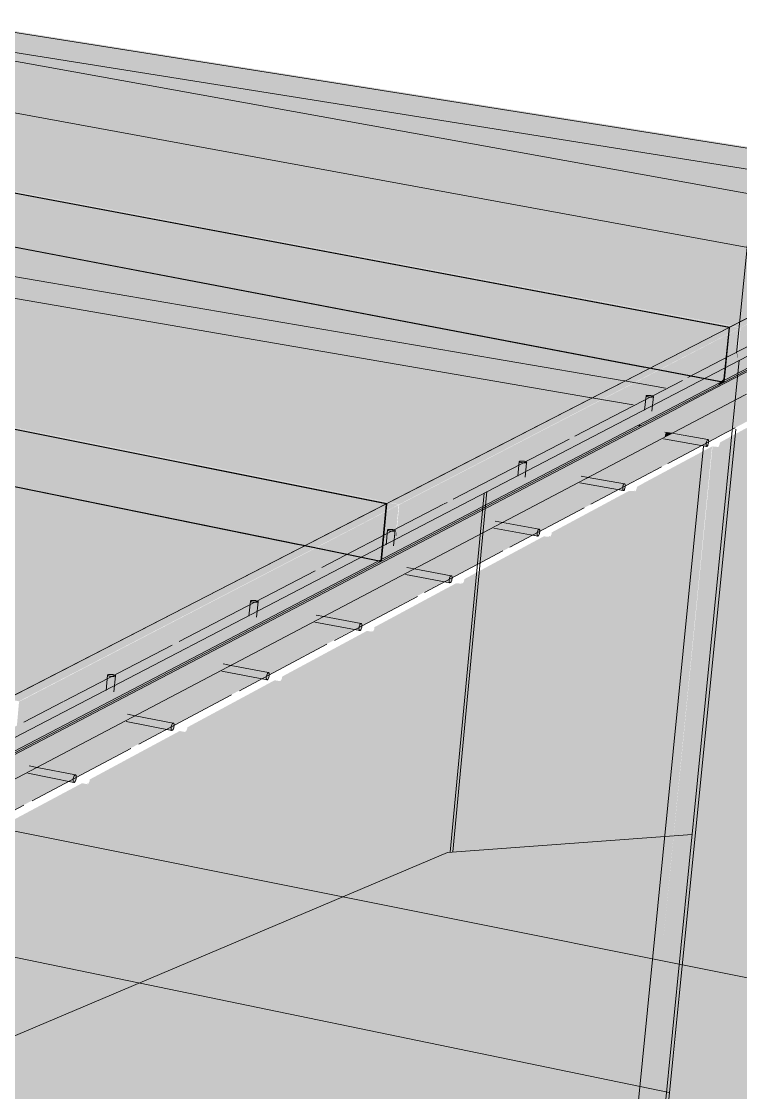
# Model space of a CAD drawing. Header units: inches. Extents: x -8026 to -8021, y -2777 to 2751.
# Drawn here: x -8022.6838 to -8022.6152, y -863.083 to -862.9809 of the extents above; entities that cross this region are included whole.
import ezdxf

# ---------------------------------------------------------------- set-up
doc = ezdxf.new("R2010")
doc.units = ezdxf.units.IN
doc.header["$MEASUREMENT"] = 0
for name, color, linetype, lineweight in [('A-DETL', 90, 'Continuous', 9), ('A-FLOR', 192, 'Continuous', 13), ('S-BEAM', 12, 'Continuous', 9), ('S-FNDN', 32, 'Continuous', 13), ('S-FSTN', 2, 'Continuous', 9)]:
    doc.layers.add(name, color=color, linetype=linetype, lineweight=lineweight)
for name, color, linetype, lineweight, transparency in [('A-FLOR-1', 192, 'Continuous', 13, 0.4), ('A-WALL-PATT-1', 235, 'Continuous', 13, 0.4), ('A-WALL-PATT-3', 25, 'Continuous', 13, 0.4), ('S-FNDN-2', 25, 'Continuous', 13, 0.4)]:
    doc.layers.add(name, color=color, linetype=linetype, lineweight=lineweight, transparency=transparency)

msp = doc.modelspace()

# ---------------------------------------------------------------- hatches: boundary and pattern name
at = {"layer": 'A-FLOR-1'}
for points in [[(-8022.64779, -863.02692), (-8022.62831, -863.01683), (-8022.70833, -863.00308), (-8022.70926, -863.01464), (-8022.64783, -863.02691)], [(-8022.61537, -863.01434), (-8022.59817, -863.00536), (-8022.60072, -863.00498), (-8022.60086, -863.00606), (-8022.60148, -863.00604), (-8022.60145, -863.00544), (-8022.60141, -863.00504), (-8022.61201, -863.01056), (-8022.61191, -863.01066), (-8022.61205, -863.01189), (-8022.61265, -863.01187), (-8022.61269, -863.01183), (-8022.61273, -863.01181), (-8022.61262, -863.01086), (-8022.61653, -863.01289), (-8022.61654, -863.01296), (-8022.61524, -863.01318)], [(-8022.61709, -863.01521), (-8022.6168, -863.01489), (-8022.61658, -863.01296), (-8022.61665, -863.01295), (-8022.61996, -863.01466), (-8022.61858, -863.01493)], [(-8022.61675, -863.01485), (-8022.61524, -863.01318), (-8022.61654, -863.01296), (-8022.61665, -863.01392)], [(-8022.61658, -863.01296), (-8022.61657, -863.01291), (-8022.61665, -863.01295)], [(-8022.65559, -863.03096), (-8022.64783, -863.02694), (-8022.70926, -863.01467), (-8022.70969, -863.01998), (-8022.6705, -863.02793)], [(-8022.6168, -863.01526), (-8022.61539, -863.01453), (-8022.61537, -863.01434), (-8022.61678, -863.01508)], [(-8022.64947, -863.03214), (-8022.62112, -863.01734), (-8022.62087, -863.01514), (-8022.62364, -863.01659), (-8022.62353, -863.01665), (-8022.62367, -863.01795), (-8022.62426, -863.01793), (-8022.6243, -863.0179), (-8022.62436, -863.01787), (-8022.62425, -863.01689), (-8022.63572, -863.02285), (-8022.63561, -863.02296), (-8022.63575, -863.02424), (-8022.63635, -863.02422), (-8022.6364, -863.02419), (-8022.63645, -863.02415), (-8022.63635, -863.02316), (-8022.64829, -863.02936), (-8022.64817, -863.02948), (-8022.64832, -863.03078), (-8022.64895, -863.03076), (-8022.649, -863.03071), (-8022.64902, -863.03069), (-8022.64894, -863.0297), (-8022.64922, -863.02984), (-8022.64945, -863.03199)], [(-8022.62114, -863.01753), (-8022.61744, -863.0156), (-8022.61714, -863.01527), (-8022.62112, -863.01734)], [(-8022.61744, -863.0156), (-8022.61684, -863.01526), (-8022.61705, -863.01522), (-8022.61714, -863.01527)], [(-8022.61705, -863.01522), (-8022.61682, -863.0151), (-8022.6168, -863.01489), (-8022.61709, -863.01521)], [(-8022.61684, -863.01526), (-8022.61682, -863.0151), (-8022.61705, -863.01522)], [(-8022.61682, -863.0151), (-8022.61678, -863.01508), (-8022.6168, -863.01489)], [(-8022.64949, -863.03234), (-8022.62495, -863.01952), (-8022.62493, -863.01933), (-8022.64947, -863.03214)], [(-8022.62495, -863.01952), (-8022.62467, -863.01938), (-8022.62493, -863.01933)], [(-8022.68406, -863.0457), (-8022.65559, -863.03096), (-8022.70969, -863.01998), (-8022.71129, -863.03987), (-8022.68412, -863.04569)], [(-8022.65159, -863.03177), (-8022.64812, -863.02995), (-8022.64784, -863.02697), (-8022.65555, -863.03097), (-8022.65231, -863.03162)], [(-8022.64784, -863.02697), (-8022.64783, -863.02691), (-8022.64783, -863.02694)], [(-8022.64974, -863.03229), (-8022.64951, -863.03217), (-8022.64927, -863.02987), (-8022.65275, -863.03167), (-8022.64986, -863.03226)], [(-8022.64812, -863.02995), (-8022.64807, -863.02993), (-8022.64808, -863.02958)], [(-8022.68583, -863.05113), (-8022.64974, -863.03229), (-8022.65275, -863.03167), (-8022.66136, -863.03614), (-8022.66124, -863.03626), (-8022.66143, -863.03759), (-8022.662, -863.03757), (-8022.66204, -863.03753), (-8022.66211, -863.0375), (-8022.66206, -863.0365), (-8022.67497, -863.0432), (-8022.67485, -863.04333), (-8022.67504, -863.04468), (-8022.67562, -863.04466), (-8022.67566, -863.04462), (-8022.67573, -863.04459), (-8022.67568, -863.04357), (-8022.6856, -863.04871), (-8022.68571, -863.04985)], [(-8022.64951, -863.03217), (-8022.64947, -863.03214), (-8022.64949, -863.03199)], [(-8022.68585, -863.05133), (-8022.64953, -863.03233), (-8022.64974, -863.03229), (-8022.68583, -863.05113)], [(-8022.64953, -863.03233), (-8022.64951, -863.03217), (-8022.64974, -863.03229)]]:
    msp.add_hatch(color=256, dxfattribs=at).paths.add_polyline_path(points, flags=0)
h = msp.add_hatch(color=256, dxfattribs=at)
h.paths.add_polyline_path([(-8022.61537, -863.01434), (-8022.61539, -863.01453), (-8022.59802, -863.00544), (-8022.59802, -863.00538), (-8022.59817, -863.00536), (-8022.61525, -863.01428)], flags=0)
h.paths.add_polyline_path([(-8022.61678, -863.01508), (-8022.61537, -863.01434), (-8022.61524, -863.01318), (-8022.61675, -863.01485)], flags=0)
h = msp.add_hatch(color=256, dxfattribs=at)
h.paths.add_polyline_path([(-8022.62467, -863.01938), (-8022.62114, -863.01753), (-8022.62112, -863.01734), (-8022.62493, -863.01933)], flags=0)
h.paths.add_polyline_path([(-8022.62112, -863.01734), (-8022.61709, -863.01521), (-8022.61996, -863.01466), (-8022.62087, -863.01514), (-8022.62099, -863.01618)], flags=0)
h = msp.add_hatch(color=256, dxfattribs=at)
h.paths.add_polyline_path([(-8022.64821, -863.02945), (-8022.6484, -863.02948), (-8022.64825, -863.02945)], flags=0)
h.paths.add_polyline_path([(-8022.64859, -863.0308), (-8022.64859, -863.03079), (-8022.64832, -863.03078), (-8022.64827, -863.03037), (-8022.64823, -863.02943), (-8022.64842, -863.02933), (-8022.64888, -863.02933), (-8022.6489, -863.02937), (-8022.64899, -863.03075), (-8022.64892, -863.03077), (-8022.64859, -863.0308)], flags=0)
h.paths.add_polyline_path([(-8022.63565, -863.02293), (-8022.63583, -863.02296), (-8022.63569, -863.02293)], flags=0)
h.paths.add_polyline_path([(-8022.63602, -863.02426), (-8022.63602, -863.02425), (-8022.63575, -863.02424), (-8022.63571, -863.02383), (-8022.63567, -863.02291), (-8022.63585, -863.02281), (-8022.6363, -863.02282), (-8022.63633, -863.02286), (-8022.63642, -863.02419), (-8022.63603, -863.02426)], flags=0)
h.paths.add_polyline_path([(-8022.62357, -863.01666), (-8022.62375, -863.01669), (-8022.62361, -863.01666)], flags=0)
h.paths.add_polyline_path([(-8022.62375, -863.01797), (-8022.62369, -863.01795), (-8022.62367, -863.01791), (-8022.62359, -863.01664), (-8022.62377, -863.01655), (-8022.62421, -863.01656), (-8022.62424, -863.01659), (-8022.62432, -863.01789), (-8022.62393, -863.01796), (-8022.62378, -863.01797)], flags=0)
h = msp.add_hatch(color=256, dxfattribs=at)
h.paths.add_polyline_path([(-8022.64807, -863.02993), (-8022.64777, -863.02977), (-8022.64771, -863.02948), (-8022.64771, -863.02942), (-8022.64766, -863.02941), (-8022.64733, -863.02941), (-8022.64704, -863.02939), (-8022.63524, -863.02323), (-8022.63519, -863.02295), (-8022.6352, -863.02288), (-8022.63481, -863.02287), (-8022.63453, -863.02286), (-8022.62432, -863.01752), (-8022.62827, -863.01684), (-8022.64779, -863.02695), (-8022.64804, -863.02956)], flags=0)
h.paths.add_polyline_path([(-8022.64737, -863.02956), (-8022.64742, -863.02954), (-8022.64742, -863.02956)], flags=0)
h.paths.add_polyline_path([(-8022.63485, -863.02302), (-8022.6349, -863.023), (-8022.6349, -863.02302)], flags=0)
h = msp.add_hatch(color=256, dxfattribs=at)
h.paths.add_polyline_path([(-8022.68433, -863.04887), (-8022.67439, -863.04368), (-8022.67433, -863.04338), (-8022.67429, -863.04335), (-8022.67428, -863.0433), (-8022.67394, -863.04329), (-8022.67364, -863.04329), (-8022.6608, -863.03658), (-8022.66075, -863.03629), (-8022.66071, -863.03626), (-8022.6607, -863.03621), (-8022.66036, -863.03621), (-8022.66007, -863.0362), (-8022.65159, -863.03177), (-8022.65555, -863.03097), (-8022.68406, -863.04574), (-8022.6843, -863.04845)], flags=0)
h.paths.add_polyline_path([(-8022.67398, -863.04347), (-8022.67403, -863.04345), (-8022.67403, -863.04346)], flags=0)
h.paths.add_polyline_path([(-8022.6604, -863.03637), (-8022.66046, -863.03635), (-8022.66046, -863.03637)], flags=0)
h = msp.add_hatch(color=256, dxfattribs=at)
h.paths.add_polyline_path([(-8022.67489, -863.0433), (-8022.67509, -863.04333), (-8022.67494, -863.0433)], flags=0)
h.paths.add_polyline_path([(-8022.67519, -863.0447), (-8022.67519, -863.04469), (-8022.675, -863.04465), (-8022.67498, -863.04464), (-8022.67491, -863.04327), (-8022.67509, -863.04316), (-8022.67554, -863.04316), (-8022.67554, -863.04321), (-8022.67561, -863.04321), (-8022.67569, -863.04461), (-8022.67528, -863.04469), (-8022.67519, -863.0447)], flags=0)
h.paths.add_polyline_path([(-8022.66128, -863.03623), (-8022.66148, -863.03626), (-8022.66132, -863.03623)], flags=0)
h.paths.add_polyline_path([(-8022.66157, -863.03761), (-8022.66152, -863.0376), (-8022.66139, -863.03756), (-8022.66138, -863.03755), (-8022.6613, -863.03621), (-8022.66149, -863.03611), (-8022.66196, -863.03611), (-8022.66198, -863.03615), (-8022.66207, -863.03752), (-8022.66166, -863.0376), (-8022.66158, -863.03761)], flags=0)
at = {"layer": 'A-WALL-PATT-1'}
h = msp.add_hatch(color=256, dxfattribs=at)
h.paths.add_polyline_path([(-8022.59897, -863.10915), (-8022.59817, -863.10154), (-8022.60745, -863.1073), (-8022.59919, -863.1091)], flags=0)
h.paths.add_polyline_path([(-8022.59469, -863.00875), (-8022.59479, -863.00889), (-8022.59471, -863.00877)], flags=0)
h.paths.add_polyline_path([(-8022.59545, -863.07587), (-8022.58734, -862.99914), (-8022.59251, -862.99831), (-8022.59307, -863.00364), (-8022.59029, -863.00409), (-8022.59697, -863.00764), (-8022.59704, -863.00835), (-8022.59462, -863.0088), (-8022.59467, -863.00916), (-8022.59476, -863.00935), (-8022.59482, -863.00936), (-8022.59712, -863.00903), (-8022.59725, -863.01034), (-8022.60196, -863.01287), (-8022.60198, -863.01304), (-8022.60212, -863.01322), (-8022.60215, -863.01329), (-8022.60268, -863.01324), (-8022.60948, -863.01689), (-8022.6095, -863.01706), (-8022.60962, -863.01731), (-8022.60967, -863.01731), (-8022.61021, -863.01726), (-8022.61487, -863.01975), (-8022.62001, -863.07096), (-8022.59727, -863.07551)], flags=0)
h.paths.add_polyline_path([(-8022.59705, -863.00529), (-8022.59671, -863.00511), (-8022.5962, -863.00023), (-8022.59654, -863.0004), (-8022.59703, -863.00511)], flags=0)
h.paths.add_polyline_path([(-8022.72791, -862.97746), (-8022.72674, -862.97699), (-8022.72786, -862.97682), (-8022.72788, -862.97702)], flags=0)
h = msp.add_hatch(color=256, dxfattribs=at)
h.paths.add_polyline_path([(-8022.72479, -863.05), (-8022.72424, -863.04288), (-8022.73148, -863.04131), (-8022.73203, -863.04855), (-8022.72551, -863.04985)], flags=0)
h.paths.add_polyline_path([(-8022.7238, -863.0372), (-8022.72226, -863.01743), (-8022.72955, -863.01595), (-8022.73104, -863.03564), (-8022.72392, -863.03717)], flags=0)
h.paths.add_polyline_path([(-8022.62831, -863.01683), (-8022.62278, -863.01397), (-8022.71003, -862.99737), (-8022.71041, -863.00204), (-8022.70817, -863.00107), (-8022.70833, -863.00308), (-8022.63559, -863.01558)], flags=0)
h.paths.add_polyline_path([(-8022.72185, -863.01212), (-8022.72055, -862.99537), (-8022.72787, -862.99397), (-8022.72914, -863.01066), (-8022.72392, -863.01171)], flags=0)
h.paths.add_polyline_path([(-8022.61523, -863.01006), (-8022.59654, -863.00038), (-8022.70866, -862.98014), (-8022.70963, -862.99236), (-8022.61527, -863.01005)], flags=0)
h.paths.add_polyline_path([(-8022.72016, -862.99039), (-8022.71922, -862.97823), (-8022.72288, -862.97761), (-8022.72658, -862.97702), (-8022.72694, -862.98165), (-8022.72405, -862.98211), (-8022.72418, -862.98237), (-8022.72678, -862.98341), (-8022.72703, -862.98601), (-8022.72716, -862.98617), (-8022.72728, -862.98622), (-8022.7275, -862.98901), (-8022.72204, -862.99004)], flags=0)
h = msp.add_hatch(color=256, dxfattribs=at)
h.paths.add_polyline_path([(-8022.59654, -863.0004), (-8022.5962, -863.00023), (-8022.59594, -862.99777), (-8022.70863, -862.97987), (-8022.70866, -862.98014), (-8022.59654, -863.00038)], flags=0)
h.paths.add_polyline_path([(-8022.71922, -862.97823), (-8022.71921, -862.97819), (-8022.72123, -862.97787)], flags=0)
h = msp.add_hatch(color=256, dxfattribs=at)
h.paths.add_polyline_path([(-8022.72424, -863.04288), (-8022.72381, -863.03733), (-8022.73106, -863.03578), (-8022.73148, -863.04131), (-8022.72443, -863.04284)], flags=0)
h.paths.add_polyline_path([(-8022.72226, -863.01743), (-8022.72185, -863.01215), (-8022.72915, -863.01069), (-8022.72955, -863.01595), (-8022.72392, -863.0171)], flags=0)
h.paths.add_polyline_path([(-8022.637, -863.01127), (-8022.664, -863.00094), (-8022.70963, -862.99239), (-8022.71003, -862.99737), (-8022.64324, -863.01008)], flags=0)
h.paths.add_polyline_path([(-8022.72055, -862.99537), (-8022.72016, -862.99041), (-8022.7275, -862.98904), (-8022.72787, -862.99397), (-8022.72288, -862.99492)], flags=0)
h = msp.add_hatch(color=256, dxfattribs=at)
h.paths.add_polyline_path([(-8022.72381, -863.03733), (-8022.7238, -863.0372), (-8022.73104, -863.03564), (-8022.73106, -863.03578), (-8022.72392, -863.03731)], flags=0)
h.paths.add_polyline_path([(-8022.72185, -863.01215), (-8022.72185, -863.01212), (-8022.72392, -863.01174)], flags=0)
h.paths.add_polyline_path([(-8022.664, -863.00094), (-8022.66414, -863.00089), (-8022.6705, -862.99972)], flags=0)
h.paths.add_polyline_path([(-8022.72016, -862.99041), (-8022.72016, -862.99039), (-8022.72202, -862.99007)], flags=0)
h = msp.add_hatch(color=256, dxfattribs=at)
h.paths.add_polyline_path([(-8022.62432, -863.01752), (-8022.6232, -863.01688), (-8022.62315, -863.01666), (-8022.62316, -863.0166), (-8022.62295, -863.01657), (-8022.62249, -863.01657), (-8022.61984, -863.01518), (-8022.61977, -863.01454), (-8022.62275, -863.01398), (-8022.62827, -863.01684), (-8022.62686, -863.01708)], flags=0)
h.paths.add_polyline_path([(-8022.62281, -863.01673), (-8022.62286, -863.01672), (-8022.62286, -863.01673)], flags=0)
h.paths.add_polyline_path([(-8022.61552, -863.01292), (-8022.61161, -863.01084), (-8022.61156, -863.01061), (-8022.61156, -863.01055), (-8022.61119, -863.01055), (-8022.61092, -863.01052), (-8022.60046, -863.00503), (-8022.60038, -863.0048), (-8022.60041, -863.00473), (-8022.60004, -863.00472), (-8022.59982, -863.0048), (-8022.59977, -863.0049), (-8022.59976, -863.00496), (-8022.59721, -863.00538), (-8022.59705, -863.00529), (-8022.59654, -863.0004), (-8022.61523, -863.01008), (-8022.61546, -863.01232)], flags=0)
h.paths.add_polyline_path([(-8022.61123, -863.01068), (-8022.61128, -863.01067), (-8022.61128, -863.01068)], flags=0)
for points in [[(-8022.62278, -863.01397), (-8022.61527, -863.01008), (-8022.664, -863.00094), (-8022.637, -863.01127), (-8022.62672, -863.01322)], [(-8022.61563, -863.01298), (-8022.61556, -863.01294), (-8022.61527, -863.0101), (-8022.61955, -863.01232), (-8022.61576, -863.01296)], [(-8022.61527, -863.0101), (-8022.61527, -863.01005), (-8022.61527, -863.01008)], [(-8022.61977, -863.01454), (-8022.61955, -863.01232), (-8022.62275, -863.01398), (-8022.62031, -863.01444)], [(-8022.61893, -863.0147), (-8022.61563, -863.01298), (-8022.61955, -863.01232), (-8022.61977, -863.01454), (-8022.61955, -863.01458)], [(-8022.61556, -863.01294), (-8022.61552, -863.01292), (-8022.61549, -863.01232)], [(-8022.62225, -863.08531), (-8022.62067, -863.07085), (-8022.62344, -863.0703), (-8022.62504, -863.08473), (-8022.62245, -863.08527)]]:
    msp.add_hatch(color=256, dxfattribs=at).paths.add_polyline_path(points, flags=0)
h = msp.add_hatch(color=256, dxfattribs=at)
h.paths.add_polyline_path([(-8022.62001, -863.07096), (-8022.61487, -863.01975), (-8022.61719, -863.02102), (-8022.61721, -863.02118), (-8022.61733, -863.02144), (-8022.61739, -863.02144), (-8022.6179, -863.02139), (-8022.62279, -863.0704), (-8022.62031, -863.0709)], flags=0)
h.paths.add_polyline_path([(-8022.59697, -863.00763), (-8022.59328, -863.00567), (-8022.59674, -863.00513), (-8022.59706, -863.00534), (-8022.59706, -863.0054), (-8022.59674, -863.00545), (-8022.59679, -863.00589)], flags=0)
h = msp.add_hatch(color=256, dxfattribs=at)
h.paths.add_polyline_path([(-8022.61984, -863.01518), (-8022.61893, -863.0147), (-8022.61977, -863.01454)], flags=0)
h.paths.add_polyline_path([(-8022.59706, -863.0054), (-8022.59706, -863.00534), (-8022.59713, -863.00539)], flags=0)
h = msp.add_hatch(color=256, dxfattribs=at)
h.paths.add_polyline_path([(-8022.60033, -863.11348), (-8022.59981, -863.10896), (-8022.60825, -863.10712), (-8022.61376, -863.11052), (-8022.60064, -863.11341)], flags=0)
h.paths.add_polyline_path([(-8022.59796, -863.09118), (-8022.59619, -863.07575), (-8022.62067, -863.07085), (-8022.62222, -863.08532), (-8022.60625, -863.08864), (-8022.60633, -863.08944), (-8022.59903, -863.09096)], flags=0)
at = {"layer": 'A-WALL-PATT-3'}
h = msp.add_hatch(color=256, dxfattribs=at)
h.paths.add_polyline_path([(-8022.61591, -863.0197), (-8022.61116, -863.01719), (-8022.61465, -863.01658), (-8022.6147, -863.01643), (-8022.61563, -863.01692), (-8022.61583, -863.01894)], flags=0)
h.paths.add_polyline_path([(-8022.61049, -863.01683), (-8022.6036, -863.01317), (-8022.60705, -863.01258), (-8022.60713, -863.01245), (-8022.61398, -863.01605), (-8022.61049, -863.01669)], flags=0)
h.paths.add_polyline_path([(-8022.60293, -863.01282), (-8022.5982, -863.01031), (-8022.59806, -863.00896), (-8022.59965, -863.00868), (-8022.59972, -863.00855), (-8022.60639, -863.01206), (-8022.60293, -863.01268)], flags=0)
h.paths.add_polyline_path([(-8022.598, -863.00833), (-8022.59792, -863.0076), (-8022.59899, -863.00817), (-8022.59815, -863.0083)], flags=0)
h = msp.add_hatch(color=256, dxfattribs=at)
h.paths.add_polyline_path([(-8022.72553, -863.07784), (-8022.71947, -863.07462), (-8022.72335, -863.07375), (-8022.72338, -863.07351), (-8022.72328, -863.07314), (-8022.72325, -863.07314), (-8022.72314, -863.07306), (-8022.72166, -863.07333), (-8022.72158, -863.07234), (-8022.72372, -863.07188), (-8022.72378, -863.07236), (-8022.72401, -863.0724), (-8022.72441, -863.07235), (-8022.72455, -863.07226), (-8022.72455, -863.07171), (-8022.72479, -863.07168), (-8022.72522, -863.0719), (-8022.72536, -863.07318), (-8022.72558, -863.07322), (-8022.72567, -863.07322), (-8022.72597, -863.07728), (-8022.72586, -863.07763), (-8022.72564, -863.07777)], flags=0)
h.paths.add_polyline_path([(-8022.71869, -863.07421), (-8022.70899, -863.06907), (-8022.71284, -863.06822), (-8022.7129, -863.06809), (-8022.71919, -863.0714), (-8022.71937, -863.0733), (-8022.7196, -863.07334), (-8022.72, -863.07328), (-8022.72014, -863.0732), (-8022.72007, -863.07186), (-8022.72076, -863.07222), (-8022.72086, -863.07355), (-8022.7187, -863.07405)], flags=0)
h.paths.add_polyline_path([(-8022.70822, -863.06866), (-8022.69883, -863.06367), (-8022.70263, -863.06285), (-8022.70269, -863.06272), (-8022.71208, -863.06765), (-8022.70823, -863.0685)], flags=0)
h.paths.add_polyline_path([(-8022.69806, -863.06327), (-8022.68895, -863.05842), (-8022.69272, -863.05762), (-8022.69276, -863.0575), (-8022.70188, -863.06229), (-8022.69806, -863.06311)], flags=0)
h.paths.add_polyline_path([(-8022.68818, -863.05803), (-8022.67936, -863.05332), (-8022.68308, -863.05255), (-8022.68312, -863.05242), (-8022.69196, -863.05707), (-8022.68818, -863.05787)], flags=0)
h.paths.add_polyline_path([(-8022.67858, -863.05294), (-8022.67002, -863.04836), (-8022.6737, -863.04761), (-8022.67374, -863.04749), (-8022.68233, -863.05201), (-8022.67858, -863.05278)], flags=0)
h.paths.add_polyline_path([(-8022.66924, -863.04799), (-8022.66095, -863.04354), (-8022.66458, -863.04281), (-8022.66462, -863.04269), (-8022.67296, -863.04708), (-8022.66925, -863.04783)], flags=0)
h.paths.add_polyline_path([(-8022.66016, -863.04317), (-8022.65211, -863.03885), (-8022.6557, -863.03814), (-8022.65574, -863.03802), (-8022.66384, -863.04228), (-8022.66017, -863.04302)], flags=0)
h.paths.add_polyline_path([(-8022.65133, -863.03849), (-8022.64352, -863.03428), (-8022.64706, -863.03359), (-8022.64709, -863.03347), (-8022.65498, -863.03762), (-8022.65133, -863.03833)], flags=0)
h.paths.add_polyline_path([(-8022.64273, -863.03392), (-8022.63505, -863.02985), (-8022.63864, -863.02916), (-8022.63868, -863.02904), (-8022.64634, -863.03307), (-8022.64273, -863.03377)], flags=0)
h.paths.add_polyline_path([(-8022.63435, -863.02948), (-8022.62688, -863.02552), (-8022.63044, -863.02485), (-8022.63048, -863.02473), (-8022.63793, -863.02865), (-8022.63435, -863.02933)], flags=0)
h.paths.add_polyline_path([(-8022.62619, -863.02515), (-8022.62546, -863.02477), (-8022.62519, -863.02195), (-8022.62974, -863.02434), (-8022.62619, -863.02501)], flags=0)
h = msp.add_hatch(color=256, dxfattribs=at)
h.paths.add_polyline_path([(-8022.71894, -863.07474), (-8022.71901, -863.07468), (-8022.71898, -863.07462), (-8022.71887, -863.07468), (-8022.71878, -863.07456), (-8022.71873, -863.0742), (-8022.71876, -863.07403), (-8022.71904, -863.07394), (-8022.72092, -863.07351), (-8022.72051, -863.0679), (-8022.72132, -863.06832), (-8022.72172, -863.07336), (-8022.72321, -863.07307), (-8022.72336, -863.07334), (-8022.72336, -863.07375), (-8022.72329, -863.07381), (-8022.71898, -863.07473)], flags=0)
h.paths.add_polyline_path([(-8022.71966, -863.07332), (-8022.7194, -863.07326), (-8022.71894, -863.06708), (-8022.71975, -863.06751), (-8022.72017, -863.07321), (-8022.71993, -863.0733), (-8022.71976, -863.07332)], flags=0)
h.paths.add_polyline_path([(-8022.72561, -863.07322), (-8022.72535, -863.07315), (-8022.72531, -863.0727), (-8022.72518, -863.07035), (-8022.72597, -863.07077), (-8022.72611, -863.07312), (-8022.72591, -863.07319), (-8022.72571, -863.07322)], flags=0)
h.paths.add_polyline_path([(-8022.72403, -863.07239), (-8022.72378, -863.07233), (-8022.72374, -863.07184), (-8022.72361, -863.06954), (-8022.72439, -863.06995), (-8022.72455, -863.07228), (-8022.72434, -863.07236), (-8022.72414, -863.07239)], flags=0)
h.paths.add_polyline_path([(-8022.70847, -863.06918), (-8022.70854, -863.06912), (-8022.70853, -863.06897), (-8022.70843, -863.06917), (-8022.70831, -863.069), (-8022.70826, -863.06865), (-8022.70829, -863.06848), (-8022.70856, -863.06839), (-8022.71212, -863.06767), (-8022.71286, -863.06812), (-8022.71281, -863.06826), (-8022.71278, -863.06828), (-8022.70849, -863.06917)], flags=0)
h.paths.add_polyline_path([(-8022.6983, -863.06378), (-8022.69837, -863.06368), (-8022.69835, -863.06357), (-8022.69826, -863.06377), (-8022.69809, -863.06331), (-8022.69813, -863.06309), (-8022.69839, -863.063), (-8022.70192, -863.06231), (-8022.70265, -863.06275), (-8022.7026, -863.06289), (-8022.70239, -863.06294), (-8022.69832, -863.06377)], flags=0)
h.paths.add_polyline_path([(-8022.68842, -863.05853), (-8022.68849, -863.05844), (-8022.68847, -863.05833), (-8022.68838, -863.05852), (-8022.68822, -863.05807), (-8022.68825, -863.05785), (-8022.6885, -863.05777), (-8022.69205, -863.05711), (-8022.69273, -863.05753), (-8022.69268, -863.05767), (-8022.69265, -863.05768), (-8022.68844, -863.05853)], flags=0)
h.paths.add_polyline_path([(-8022.67881, -863.05343), (-8022.67888, -863.05335), (-8022.67885, -863.05326), (-8022.67878, -863.05342), (-8022.67862, -863.05297), (-8022.67865, -863.05276), (-8022.67889, -863.05268), (-8022.68241, -863.05204), (-8022.68309, -863.05246), (-8022.68304, -863.05259), (-8022.68301, -863.05261), (-8022.67883, -863.05343)], flags=0)
h.paths.add_polyline_path([(-8022.66948, -863.04847), (-8022.66953, -863.04842), (-8022.66951, -863.04831), (-8022.66944, -863.04846), (-8022.66928, -863.04802), (-8022.66934, -863.0478), (-8022.66955, -863.04773), (-8022.67304, -863.04712), (-8022.67371, -863.04753), (-8022.67366, -863.04765), (-8022.67363, -863.04767), (-8022.66951, -863.04847)], flags=0)
h.paths.add_polyline_path([(-8022.66039, -863.04365), (-8022.66045, -863.04357), (-8022.66042, -863.04348), (-8022.66036, -863.04364), (-8022.6602, -863.0432), (-8022.66026, -863.04299), (-8022.66046, -863.04292), (-8022.66392, -863.04232), (-8022.66458, -863.04273), (-8022.66454, -863.04285), (-8022.66451, -863.04287), (-8022.6604, -863.04365)], flags=0)
h.paths.add_polyline_path([(-8022.65155, -863.03896), (-8022.65161, -863.03888), (-8022.65158, -863.03879), (-8022.65152, -863.03895), (-8022.65137, -863.03851), (-8022.65142, -863.0383), (-8022.65162, -863.03824), (-8022.65505, -863.03765), (-8022.65571, -863.03806), (-8022.65564, -863.0382), (-8022.65564, -863.0382), (-8022.65156, -863.03896)], flags=0)
h.paths.add_polyline_path([(-8022.64295, -863.03439), (-8022.643, -863.03432), (-8022.64295, -863.03428), (-8022.64291, -863.03438), (-8022.64276, -863.03395), (-8022.64282, -863.03374), (-8022.64301, -863.03368), (-8022.64642, -863.03311), (-8022.64706, -863.03351), (-8022.647, -863.03365), (-8022.647, -863.03365), (-8022.64295, -863.03439)], flags=0)
h.paths.add_polyline_path([(-8022.63457, -863.02994), (-8022.63462, -863.02988), (-8022.63457, -863.02984), (-8022.63454, -863.02993), (-8022.63439, -863.02951), (-8022.63444, -863.0293), (-8022.63463, -863.02924), (-8022.63801, -863.02869), (-8022.63865, -863.02909), (-8022.63858, -863.02922), (-8022.63457, -863.02994)], flags=0)
h.paths.add_polyline_path([(-8022.62641, -863.02561), (-8022.62646, -863.02551), (-8022.62641, -863.02552), (-8022.62637, -863.0256), (-8022.62623, -863.02518), (-8022.62628, -863.02498), (-8022.62647, -863.02492), (-8022.62983, -863.02439), (-8022.63045, -863.02477), (-8022.63038, -863.02491), (-8022.62641, -863.02561)], flags=0)
for points in [[(-8022.65201, -863.06456), (-8022.64199, -863.06028), (-8022.62777, -863.05923), (-8022.62438, -863.02484), (-8022.62511, -863.02525), (-8022.62513, -863.02542), (-8022.62525, -863.02567), (-8022.62534, -863.02558), (-8022.62537, -863.02566), (-8022.62586, -863.02563), (-8022.63323, -863.02959), (-8022.63326, -863.02976), (-8022.63338, -863.03002), (-8022.63348, -863.02992), (-8022.6335, -863.03001), (-8022.634, -863.02997), (-8022.64158, -863.03405), (-8022.6416, -863.03423), (-8022.64173, -863.03448), (-8022.64182, -863.03438), (-8022.64185, -863.03448), (-8022.64236, -863.03444), (-8022.65015, -863.03863), (-8022.65017, -863.03881), (-8022.6503, -863.03907), (-8022.6504, -863.03897), (-8022.65042, -863.03906), (-8022.65086, -863.03898), (-8022.65895, -863.04334), (-8022.65898, -863.04352), (-8022.65911, -863.04378), (-8022.65921, -863.04364), (-8022.65915, -863.04378), (-8022.65922, -863.04377), (-8022.65967, -863.04369), (-8022.668, -863.04818), (-8022.66803, -863.04836), (-8022.66816, -863.04862), (-8022.66827, -863.04848), (-8022.66821, -863.04862), (-8022.66828, -863.04862), (-8022.66873, -863.04853), (-8022.67731, -863.05315), (-8022.67734, -863.05334), (-8022.67747, -863.0536), (-8022.67759, -863.05345), (-8022.67752, -863.05361), (-8022.67759, -863.0536), (-8022.67805, -863.05351), (-8022.686, -863.05776), (-8022.65409, -863.06414)], [(-8022.7396, -863.10141), (-8022.65256, -863.06447), (-8022.68645, -863.05769), (-8022.68734, -863.0582), (-8022.68737, -863.05839), (-8022.68751, -863.05866), (-8022.68763, -863.0585), (-8022.68756, -863.05866), (-8022.68763, -863.05865), (-8022.68809, -863.05856), (-8022.69723, -863.06345), (-8022.69726, -863.06364), (-8022.6974, -863.06391), (-8022.69753, -863.06375), (-8022.69746, -863.06392), (-8022.69753, -863.06391), (-8022.69799, -863.06381), (-8022.70741, -863.06886), (-8022.70743, -863.06905), (-8022.70746, -863.06916), (-8022.70759, -863.06933), (-8022.70772, -863.06916), (-8022.70765, -863.06933), (-8022.70789, -863.06928), (-8022.70818, -863.06922), (-8022.7179, -863.07438), (-8022.71792, -863.07462), (-8022.71804, -863.07486), (-8022.71811, -863.07486), (-8022.7182, -863.07481), (-8022.71821, -863.07489), (-8022.71868, -863.07479), (-8022.72475, -863.07802), (-8022.72508, -863.0778), (-8022.72519, -863.07743), (-8022.72486, -863.0734), (-8022.72522, -863.07332), (-8022.72529, -863.07326), (-8022.72529, -863.07265), (-8022.72573, -863.07288), (-8022.72785, -863.07238), (-8022.73759, -863.07745), (-8022.73953, -863.10061)], [(-8022.62876, -863.06921), (-8022.62777, -863.05923), (-8022.64199, -863.06028), (-8022.65201, -863.06456), (-8022.62994, -863.06897)]]:
    msp.add_hatch(color=256, dxfattribs=at).paths.add_polyline_path(points, flags=0)
h = msp.add_hatch(color=256, dxfattribs=at)
h.paths.add_polyline_path([(-8022.72511, -863.18075), (-8022.69365, -863.15956), (-8022.72495, -863.17884), (-8022.72507, -863.18021)], flags=0)
h.paths.add_polyline_path([(-8022.74584, -863.1766), (-8022.7334, -863.16856), (-8022.63372, -863.10935), (-8022.62938, -863.06911), (-8022.65256, -863.06447), (-8022.7396, -863.10141), (-8022.74573, -863.1751)], flags=0)
at = {"layer": 'S-FNDN-2'}
h = msp.add_hatch(color=256, dxfattribs=at)
h.paths.add_polyline_path([(-8022.58734, -862.99914), (-8022.58437, -862.99758), (-8022.58952, -862.99677), (-8022.59251, -862.99831), (-8022.58952, -862.99879)], flags=0)
h.paths.add_polyline_path([(-8022.59594, -862.99777), (-8022.59294, -862.99623), (-8022.70848, -862.978), (-8022.70863, -862.97987), (-8022.59654, -862.99767)], flags=0)
h.paths.add_polyline_path([(-8022.71921, -862.97819), (-8022.71907, -862.97633), (-8022.72772, -862.97496), (-8022.72786, -862.97682), (-8022.72666, -862.97697), (-8022.72651, -862.97691), (-8022.72123, -862.97787)], flags=0)
h = msp.add_hatch(color=256, dxfattribs=at)
h.paths.add_polyline_path([(-8022.62138, -863.01994), (-8022.62114, -863.01753), (-8022.62467, -863.01938), (-8022.62357, -863.01957)], flags=0)
h.paths.add_polyline_path([(-8022.61563, -863.01692), (-8022.61467, -863.01635), (-8022.61457, -863.01603), (-8022.61449, -863.01596), (-8022.61395, -863.01603), (-8022.60707, -863.01236), (-8022.60698, -863.01204), (-8022.60692, -863.01198), (-8022.60686, -863.01198), (-8022.60636, -863.01204), (-8022.59967, -863.00846), (-8022.59957, -863.00815), (-8022.59949, -863.00808), (-8022.59896, -863.00815), (-8022.59792, -863.0076), (-8022.5977, -863.00544), (-8022.59802, -863.00544), (-8022.59803, -863.00546), (-8022.61539, -863.01453), (-8022.6155, -863.01567)], flags=0)
h.paths.add_polyline_path([(-8022.60702, -863.01211), (-8022.60703, -863.01207), (-8022.60701, -863.01205)], flags=0)
h.paths.add_polyline_path([(-8022.59962, -863.00822), (-8022.59962, -863.00818), (-8022.5996, -863.00816)], flags=0)
for points in [[(-8022.62138, -863.01994), (-8022.61563, -863.01692), (-8022.61539, -863.01453), (-8022.62114, -863.01753), (-8022.62132, -863.01933)], [(-8022.62519, -863.02195), (-8022.62247, -863.02052), (-8022.62236, -863.02012), (-8022.62227, -863.02006), (-8022.62172, -863.02012), (-8022.62138, -863.01994), (-8022.62467, -863.01938), (-8022.62495, -863.01952), (-8022.62497, -863.01969)], [(-8022.61845, -863.02139), (-8022.6185, -863.02133), (-8022.61845, -863.02129), (-8022.61842, -863.02138), (-8022.61828, -863.02096), (-8022.61833, -863.02076), (-8022.61851, -863.02071), (-8022.62185, -863.02019), (-8022.62248, -863.02058), (-8022.62244, -863.02068), (-8022.61845, -863.02138)], [(-8022.62247, -863.02052), (-8022.62177, -863.02014), (-8022.62234, -863.02009), (-8022.62243, -863.02028), (-8022.62247, -863.02051)], [(-8022.62279, -863.0704), (-8022.61794, -863.02139), (-8022.62438, -863.02484), (-8022.62876, -863.06921), (-8022.62424, -863.07011)], [(-8022.63372, -863.10935), (-8022.62427, -863.10374), (-8022.62227, -863.08531), (-8022.62504, -863.08473), (-8022.62344, -863.0703), (-8022.62938, -863.06911), (-8022.63372, -863.10935)]]:
    msp.add_hatch(color=256, dxfattribs=at).paths.add_polyline_path(points, flags=0)
h = msp.add_hatch(color=256, dxfattribs=at)
h.paths.add_polyline_path([(-8022.62546, -863.02477), (-8022.61892, -863.0213), (-8022.62244, -863.02068), (-8022.62252, -863.02054), (-8022.62519, -863.02195), (-8022.62543, -863.02442)], flags=0)
h.paths.add_polyline_path([(-8022.61824, -863.02094), (-8022.61591, -863.0197), (-8022.61563, -863.01692), (-8022.62176, -863.02014), (-8022.61824, -863.02079)], flags=0)
h = msp.add_hatch(color=256, dxfattribs=at)
h.paths.add_polyline_path([(-8022.72158, -863.07234), (-8022.72139, -863.0699), (-8022.72365, -863.07109), (-8022.72369, -863.07189), (-8022.72164, -863.07232)], flags=0)
h.paths.add_polyline_path([(-8022.72076, -863.07222), (-8022.72004, -863.07184), (-8022.71982, -863.06908), (-8022.72054, -863.06946), (-8022.72067, -863.07112)], flags=0)
h.paths.add_polyline_path([(-8022.72451, -863.07171), (-8022.72455, -863.07155), (-8022.72472, -863.07167), (-8022.72452, -863.07171)], flags=0)
h.paths.add_polyline_path([(-8022.71919, -863.0714), (-8022.71288, -863.06806), (-8022.71276, -863.06761), (-8022.71274, -863.06761), (-8022.71263, -863.06754), (-8022.712, -863.06761), (-8022.70266, -863.06267), (-8022.70255, -863.06225), (-8022.70253, -863.06225), (-8022.70242, -863.06218), (-8022.7018, -863.06225), (-8022.69274, -863.05745), (-8022.69263, -863.05704), (-8022.69261, -863.05704), (-8022.6925, -863.05697), (-8022.6919, -863.05704), (-8022.68309, -863.05238), (-8022.68299, -863.05197), (-8022.68297, -863.05197), (-8022.68286, -863.0519), (-8022.68227, -863.05197), (-8022.67372, -863.04744), (-8022.67361, -863.04705), (-8022.6736, -863.04705), (-8022.67348, -863.04698), (-8022.6729, -863.04705), (-8022.6646, -863.04267), (-8022.66448, -863.04225), (-8022.66448, -863.04225), (-8022.66436, -863.04218), (-8022.66379, -863.04225), (-8022.65572, -863.038), (-8022.6556, -863.03759), (-8022.6556, -863.03759), (-8022.65549, -863.03752), (-8022.65493, -863.03759), (-8022.64707, -863.03346), (-8022.64696, -863.03305), (-8022.64685, -863.03298), (-8022.6463, -863.03305), (-8022.63866, -863.02903), (-8022.63855, -863.02863), (-8022.63843, -863.02856), (-8022.63789, -863.02863), (-8022.63046, -863.02472), (-8022.63035, -863.02432), (-8022.63026, -863.02425), (-8022.6297, -863.02432), (-8022.62519, -863.02195), (-8022.62495, -863.01952), (-8022.71897, -863.06864), (-8022.71917, -863.07109)], flags=0)
h = msp.add_hatch(color=256, dxfattribs=at)
h.paths.add_polyline_path([(-8022.71288, -863.06808), (-8022.71208, -863.06765), (-8022.71269, -863.06755), (-8022.71285, -863.06784), (-8022.71288, -863.06807)], flags=0)
h.paths.add_polyline_path([(-8022.70267, -863.0627), (-8022.70188, -863.06229), (-8022.70249, -863.06219), (-8022.70263, -863.06244), (-8022.70267, -863.0627)], flags=0)
h.paths.add_polyline_path([(-8022.69274, -863.05748), (-8022.69197, -863.05707), (-8022.69259, -863.05701), (-8022.69271, -863.05722), (-8022.69274, -863.05748)], flags=0)
h.paths.add_polyline_path([(-8022.6831, -863.05241), (-8022.68233, -863.052), (-8022.68295, -863.05194), (-8022.68306, -863.05215), (-8022.6831, -863.05241)], flags=0)
h.paths.add_polyline_path([(-8022.67372, -863.04748), (-8022.67296, -863.04708), (-8022.67357, -863.04701), (-8022.67368, -863.04722), (-8022.67372, -863.04747)], flags=0)
h.paths.add_polyline_path([(-8022.6646, -863.04268), (-8022.66385, -863.04228), (-8022.66445, -863.04222), (-8022.66456, -863.04243), (-8022.6646, -863.04267)], flags=0)
h.paths.add_polyline_path([(-8022.65572, -863.03801), (-8022.65498, -863.03762), (-8022.65558, -863.03756), (-8022.65568, -863.03776), (-8022.65572, -863.038)], flags=0)
h.paths.add_polyline_path([(-8022.64708, -863.03346), (-8022.64635, -863.03307), (-8022.64694, -863.03302), (-8022.64704, -863.03322), (-8022.64707, -863.03346)], flags=0)
h.paths.add_polyline_path([(-8022.63866, -863.02903), (-8022.63794, -863.02865), (-8022.63853, -863.0286), (-8022.63862, -863.02879), (-8022.63866, -863.02903)], flags=0)
h.paths.add_polyline_path([(-8022.63046, -863.02472), (-8022.62975, -863.02434), (-8022.63033, -863.02429), (-8022.63042, -863.02448), (-8022.63046, -863.02472)], flags=0)

# ---------------------------------------------------------------- linework, layer by layer
at = {"layer": 'A-DETL'}
for p, q in [((-8022.61409, -862.99738), (-8022.61532, -863.00966)), ((-8022.61532, -863.00968), (-8022.6156, -863.01251)), ((-8022.63969, -863.02584), (-8022.64293, -863.06009)), ((-8022.63942, -863.0257), (-8022.64268, -863.06007))]:
    msp.add_line(p, q, dxfattribs=at)
at = {"layer": 'A-FLOR'}
for p, q in [((-8022.5975, -863.00037), (-8022.71027, -862.97997)), ((-8022.71065, -862.98478), (-8022.60535, -863.00411)), ((-8022.71225, -862.992), (-8022.61628, -863.01002)), ((-8022.61632, -863.01005), (-8022.71225, -862.99203)), ((-8022.71265, -862.99702), (-8022.62434, -863.01386)), ((-8022.6243, -863.01384), (-8022.71264, -862.997)), ((-8022.61628, -863.01002), (-8022.5975, -863.00037)), ((-8022.59803, -863.00546), (-8022.6168, -863.01526)), ((-8022.64898, -863.02684), (-8022.61632, -863.01005)), ((-8022.61684, -863.01529), (-8022.61632, -863.01007)), ((-8022.61628, -863.01005), (-8022.6168, -863.01526)), ((-8022.71488, -863.01365), (-8022.64898, -863.02684)), ((-8022.64902, -863.02686), (-8022.71488, -863.01368)), ((-8022.6243, -863.01386), (-8022.61713, -863.01523)), ((-8022.61711, -863.01521), (-8022.62426, -863.01384)), ((-8022.61684, -863.01529), (-8022.64949, -863.03234)), ((-8022.61711, -863.01524), (-8022.61684, -863.01529)), ((-8022.61684, -863.01526), (-8022.61707, -863.01521)), ((-8022.65727, -863.03076), (-8022.71529, -863.01897)), ((-8022.71529, -863.019), (-8022.65732, -863.03078)), ((-8022.68536, -863.04555), (-8022.64902, -863.02686)), ((-8022.64953, -863.03236), (-8022.64902, -863.02689)), ((-8022.64898, -863.02687), (-8022.64949, -863.03234)), ((-8022.65728, -863.03079), (-8022.64953, -863.03236)), ((-8022.64953, -863.03233), (-8022.65723, -863.03076)), ((-8022.64953, -863.03236), (-8022.68585, -863.05133))]:
    msp.add_line(p, q, dxfattribs=at)
at = {"layer": 'S-BEAM'}
for p, q in [((-8022.61417, -863.01166), (-8022.61702, -863.01314)), ((-8022.61782, -863.01355), (-8022.62024, -863.01481)), ((-8022.61702, -863.01314), (-8022.61782, -863.01355)), ((-8022.61763, -863.01585), (-8022.61262, -863.01324)), ((-8022.62077, -863.01509), (-8022.63102, -863.0204)), ((-8022.62054, -863.01737), (-8022.61763, -863.01585)), ((-8022.71775, -863.06817), (-8022.621, -863.01761)), ((-8022.621, -863.01761), (-8022.62054, -863.01737)), ((-8022.61574, -863.01961), (-8022.61721, -863.02039)), ((-8022.63158, -863.02069), (-8022.64263, -863.02642)), ((-8022.61723, -863.0204), (-8022.6215, -863.02267)), ((-8022.6215, -863.02267), (-8022.62215, -863.02301)), ((-8022.62276, -863.02334), (-8022.6295, -863.02691)), ((-8022.64355, -863.0269), (-8022.64686, -863.02862)), ((-8022.64322, -863.02673), (-8022.64351, -863.02688)), ((-8022.63014, -863.02725), (-8022.63723, -863.03101)), ((-8022.64686, -863.02862), (-8022.65518, -863.03293)), ((-8022.63789, -863.03136), (-8022.64538, -863.03533)), ((-8022.65581, -863.03326), (-8022.66879, -863.03999)), ((-8022.64606, -863.03569), (-8022.65397, -863.03989)), ((-8022.65468, -863.04026), (-8022.66304, -863.0447)), ((-8022.66946, -863.04034), (-8022.67983, -863.04572)), ((-8022.66378, -863.04509), (-8022.67264, -863.04979)), ((-8022.67988, -863.04574), (-8022.68361, -863.04768)), ((-8022.6734, -863.05019), (-8022.68281, -863.05518)), ((-8022.6836, -863.0556), (-8022.69355, -863.06088))]:
    msp.add_line(p, q, dxfattribs=at)
at = {"layer": 'S-FNDN'}
for p, q in [((-8022.71037, -862.97781), (-8022.59389, -862.99623)), ((-8022.59691, -862.99777), (-8022.71026, -862.97972)), ((-8022.59048, -862.99676), (-8022.71598, -863.0613)), ((-8022.58535, -862.99758), (-8022.7385, -863.07724)), ((-8022.62651, -863.01511), (-8022.70869, -863.00106)), ((-8022.71105, -863.0027), (-8022.62963, -863.01671)), ((-8022.59125, -863.00407), (-8022.71892, -863.07123)), ((-8022.71803, -863.06794), (-8022.59465, -863.00352)), ((-8022.61535, -863.01318), (-8022.62538, -863.11397)), ((-8022.62237, -863.01582), (-8022.62647, -863.01512)), ((-8022.62959, -863.01672), (-8022.62548, -863.01742)), ((-8022.61569, -863.01973), (-8022.62222, -863.08532)), ((-8022.61877, -863.02136), (-8022.62504, -863.08473)), ((-8022.57947, -863.0791), (-8022.69032, -863.05692)), ((-8022.61985, -863.05841), (-8022.64319, -863.06011)), ((-8022.64319, -863.06011), (-8022.84622, -863.14603)), ((-8022.62202, -863.08301), (-8022.7032, -863.06623))]:
    msp.add_line(p, q, dxfattribs=at)
at = {"layer": 'S-FSTN'}
for p, q in [((-8022.62438, -863.01794), (-8022.62424, -863.01657)), ((-8022.62422, -863.01655), (-8022.62424, -863.01657)), ((-8022.62424, -863.01657), (-8022.62424, -863.01657)), ((-8022.62418, -863.01654), (-8022.62422, -863.01655)), ((-8022.62412, -863.01653), (-8022.62418, -863.01654)), ((-8022.62404, -863.01652), (-8022.62412, -863.01653)), ((-8022.6241, -863.01665), (-8022.62402, -863.01667)), ((-8022.62395, -863.01652), (-8022.62404, -863.01652)), ((-8022.62402, -863.01667), (-8022.62393, -863.01668)), ((-8022.62393, -863.01668), (-8022.62384, -863.01669)), ((-8022.62354, -863.01664), (-8022.62368, -863.01803)), ((-8022.62367, -863.01669), (-8022.62361, -863.01668)), ((-8022.62361, -863.01668), (-8022.62357, -863.01666)), ((-8022.62357, -863.01666), (-8022.62354, -863.01664)), ((-8022.62354, -863.01664), (-8022.62355, -863.01662)), ((-8022.61845, -863.02139), (-8022.62258, -863.02067)), ((-8022.62245, -863.02002), (-8022.62177, -863.02014)), ((-8022.62177, -863.02014), (-8022.61833, -863.02074)), ((-8022.61842, -863.02082), (-8022.61845, -863.02088)), ((-8022.61839, -863.02077), (-8022.61842, -863.02082)), ((-8022.61836, -863.02075), (-8022.61839, -863.02077)), ((-8022.61833, -863.02074), (-8022.61836, -863.02075)), ((-8022.6183, -863.02075), (-8022.61833, -863.02074)), ((-8022.61828, -863.02079), (-8022.6183, -863.02075)), ((-8022.61827, -863.02085), (-8022.61828, -863.02079)), ((-8022.61851, -863.02113), (-8022.61852, -863.02121)), ((-8022.61852, -863.02121), (-8022.61851, -863.02128)), ((-8022.6185, -863.02104), (-8022.61851, -863.02113)), ((-8022.61851, -863.02128), (-8022.6185, -863.02133)), ((-8022.61848, -863.02096), (-8022.6185, -863.02104)), ((-8022.61845, -863.02088), (-8022.61848, -863.02096)), ((-8022.63647, -863.02423), (-8022.63634, -863.02284)), ((-8022.63633, -863.02283), (-8022.63633, -863.02286)), ((-8022.63633, -863.02286), (-8022.6363, -863.02288)), ((-8022.6363, -863.02288), (-8022.63626, -863.0229)), ((-8022.63626, -863.0229), (-8022.63619, -863.02292)), ((-8022.63612, -863.02279), (-8022.6362, -863.02279)), ((-8022.63585, -863.02281), (-8022.63594, -863.02279)), ((-8022.63577, -863.02282), (-8022.63585, -863.02281)), ((-8022.6357, -863.02285), (-8022.63577, -863.02282)), ((-8022.63565, -863.02287), (-8022.6357, -863.02285)), ((-8022.63563, -863.02289), (-8022.63565, -863.02287)), ((-8022.63565, -863.02293), (-8022.63562, -863.02291)), ((-8022.63562, -863.02291), (-8022.63563, -863.02289)), ((-8022.63619, -863.02292), (-8022.63611, -863.02294)), ((-8022.63611, -863.02294), (-8022.63602, -863.02295)), ((-8022.63563, -863.02296), (-8022.63576, -863.02433)), ((-8022.62641, -863.02561), (-8022.63057, -863.02487)), ((-8022.63044, -863.02422), (-8022.62975, -863.02434)), ((-8022.62975, -863.02434), (-8022.62628, -863.02495)), ((-8022.63864, -863.02852), (-8022.63794, -863.02865)), ((-8022.63794, -863.02865), (-8022.63444, -863.02928)), ((-8022.64904, -863.03077), (-8022.64891, -863.02936)), ((-8022.6489, -863.02935), (-8022.64891, -863.02936)), ((-8022.64891, -863.02936), (-8022.6489, -863.02937)), ((-8022.64877, -863.0293), (-8022.64883, -863.02931)), ((-8022.64883, -863.02942), (-8022.64876, -863.02944)), ((-8022.64876, -863.02944), (-8022.64868, -863.02946)), ((-8022.64841, -863.02932), (-8022.6485, -863.02931)), ((-8022.64833, -863.02934), (-8022.64841, -863.02932)), ((-8022.64818, -863.02942), (-8022.64832, -863.03088)), ((-8022.64832, -863.02948), (-8022.64825, -863.02947)), ((-8022.64825, -863.02947), (-8022.64821, -863.02945)), ((-8022.64821, -863.02945), (-8022.64818, -863.02943)), ((-8022.64818, -863.02942), (-8022.64819, -863.02941)), ((-8022.63457, -863.02994), (-8022.63877, -863.02919)), ((-8022.64706, -863.03294), (-8022.64635, -863.03307)), ((-8022.64635, -863.03307), (-8022.64282, -863.03372)), ((-8022.64295, -863.03439), (-8022.64719, -863.03361)), ((-8022.66212, -863.03758), (-8022.66199, -863.03614)), ((-8022.66157, -863.03608), (-8022.66167, -863.03608)), ((-8022.66148, -863.0361), (-8022.66157, -863.03608)), ((-8022.66125, -863.0362), (-8022.66125, -863.03619)), ((-8022.66184, -863.03622), (-8022.66176, -863.03624)), ((-8022.66125, -863.0362), (-8022.66139, -863.03769)), ((-8022.65156, -863.03896), (-8022.65584, -863.03816)), ((-8022.6557, -863.03748), (-8022.65498, -863.03762)), ((-8022.65498, -863.03762), (-8022.65142, -863.03828)), ((-8022.66458, -863.04214), (-8022.66385, -863.04228)), ((-8022.66385, -863.04228), (-8022.66026, -863.04296)), ((-8022.67574, -863.04466), (-8022.67561, -863.0432)), ((-8022.67553, -863.04315), (-8022.67558, -863.04316)), ((-8022.67546, -863.04329), (-8022.67538, -863.0433)), ((-8022.67538, -863.0433), (-8022.67529, -863.04332)), ((-8022.67529, -863.04332), (-8022.67519, -863.04333)), ((-8022.67519, -863.04314), (-8022.67528, -863.04313)), ((-8022.67509, -863.04315), (-8022.67519, -863.04314)), ((-8022.67519, -863.04333), (-8022.67509, -863.04333)), ((-8022.67509, -863.04333), (-8022.67501, -863.04332)), ((-8022.67501, -863.04332), (-8022.67494, -863.04331)), ((-8022.67486, -863.04326), (-8022.675, -863.04478)), ((-8022.67494, -863.04331), (-8022.67489, -863.0433)), ((-8022.67489, -863.0433), (-8022.67486, -863.04327)), ((-8022.67486, -863.04326), (-8022.67486, -863.04325)), ((-8022.6604, -863.04365), (-8022.66472, -863.04283)), ((-8022.67371, -863.04693), (-8022.67297, -863.04708)), ((-8022.67297, -863.04708), (-8022.66934, -863.04777)), ((-8022.66948, -863.04847), (-8022.67385, -863.04763)), ((-8022.68308, -863.05186), (-8022.68233, -863.052)), ((-8022.68233, -863.052), (-8022.67868, -863.05272)), ((-8022.67882, -863.05343), (-8022.68323, -863.05256))]:
    msp.add_line(p, q, dxfattribs=at)
for points in [[(-8022.62424, -863.01657, 0), (-8022.62424, -863.01659, 0), (-8022.62421, -863.01661, 0)], [(-8022.62421, -863.01661, 0), (-8022.62416, -863.01663, 0), (-8022.6241, -863.01665, 0)], [(-8022.62377, -863.01654, 0), (-8022.62386, -863.01653, 0), (-8022.62395, -863.01652, 0)], [(-8022.62384, -863.01669, 0), (-8022.62375, -863.01669, 0), (-8022.62367, -863.01669, 0)], [(-8022.62362, -863.01658, 0), (-8022.62369, -863.01656, 0), (-8022.62377, -863.01654, 0)], [(-8022.62355, -863.01662, 0), (-8022.62357, -863.0166, 0), (-8022.62362, -863.01658, 0)], [(-8022.61827, -863.021, 0), (-8022.61826, -863.02092, 0), (-8022.61827, -863.02085, 0)], [(-8022.6185, -863.02133, 0), (-8022.61848, -863.02137, 0), (-8022.61845, -863.02139, 0)], [(-8022.61845, -863.02139, 0), (-8022.61842, -863.02138, 0), (-8022.61839, -863.02135, 0)], [(-8022.61839, -863.02135, 0), (-8022.61836, -863.0213, 0), (-8022.61833, -863.02124, 0), (-8022.6183, -863.02116, 0), (-8022.61828, -863.02108, 0), (-8022.61827, -863.021, 0)], [(-8022.6362, -863.02279, 0), (-8022.63627, -863.0228, 0), (-8022.63631, -863.02282, 0), (-8022.63633, -863.02283, 0)], [(-8022.63594, -863.02279, 0), (-8022.63603, -863.02279, 0), (-8022.63612, -863.02279, 0)], [(-8022.63602, -863.02295, 0), (-8022.63592, -863.02296, 0), (-8022.63583, -863.02296, 0), (-8022.63576, -863.02296, 0), (-8022.63569, -863.02295, 0), (-8022.63565, -863.02293, 0)], [(-8022.62622, -863.02521, 0), (-8022.62621, -863.02513, 0), (-8022.62622, -863.02506, 0), (-8022.62623, -863.02501, 0), (-8022.62625, -863.02497, 0), (-8022.62628, -863.02495, 0), (-8022.62631, -863.02496, 0), (-8022.62635, -863.02499, 0), (-8022.62638, -863.02504, 0), (-8022.62641, -863.0251, 0), (-8022.62644, -863.02518, 0), (-8022.62646, -863.02526, 0), (-8022.62647, -863.02535, 0)], [(-8022.62647, -863.02535, 0), (-8022.62647, -863.02543, 0), (-8022.62647, -863.0255, 0), (-8022.62645, -863.02555, 0), (-8022.62643, -863.02559, 0), (-8022.62641, -863.02561, 0), (-8022.62637, -863.0256, 0), (-8022.62634, -863.02557, 0), (-8022.62631, -863.02552, 0), (-8022.62628, -863.02546, 0), (-8022.62625, -863.02538, 0), (-8022.62623, -863.0253, 0), (-8022.62622, -863.02521, 0)], [(-8022.64883, -863.02931, 0), (-8022.64888, -863.02933, 0), (-8022.6489, -863.02935, 0)], [(-8022.6489, -863.02937, 0), (-8022.64888, -863.0294, 0), (-8022.64883, -863.02942, 0)], [(-8022.6485, -863.02931, 0), (-8022.6486, -863.0293, 0), (-8022.64869, -863.0293, 0), (-8022.64877, -863.0293, 0)], [(-8022.64868, -863.02946, 0), (-8022.64859, -863.02947, 0), (-8022.64849, -863.02948, 0)], [(-8022.64849, -863.02948, 0), (-8022.6484, -863.02948, 0), (-8022.64832, -863.02948, 0)], [(-8022.64819, -863.02941, 0), (-8022.64821, -863.02938, 0), (-8022.64826, -863.02936, 0), (-8022.64833, -863.02934, 0)], [(-8022.63463, -863.02968, 0), (-8022.63464, -863.02976, 0), (-8022.63463, -863.02983, 0), (-8022.63462, -863.02989, 0), (-8022.6346, -863.02993, 0), (-8022.63457, -863.02994, 0), (-8022.63454, -863.02993, 0), (-8022.6345, -863.02991, 0), (-8022.63447, -863.02986, 0), (-8022.63444, -863.02979, 0), (-8022.63441, -863.02971, 0), (-8022.63439, -863.02963, 0), (-8022.63438, -863.02954, 0)], [(-8022.63438, -863.02954, 0), (-8022.63437, -863.02946, 0), (-8022.63438, -863.02939, 0), (-8022.63439, -863.02933, 0), (-8022.63441, -863.02929, 0), (-8022.63444, -863.02928, 0), (-8022.63447, -863.02928, 0), (-8022.63451, -863.02931, 0), (-8022.63454, -863.02936, 0), (-8022.63457, -863.02943, 0), (-8022.6346, -863.02951, 0), (-8022.63462, -863.02959, 0), (-8022.63463, -863.02968, 0)], [(-8022.64275, -863.03398, 0), (-8022.64275, -863.0339, 0), (-8022.64275, -863.03383, 0), (-8022.64277, -863.03377, 0), (-8022.64279, -863.03373, 0), (-8022.64282, -863.03372, 0), (-8022.64285, -863.03372, 0), (-8022.64289, -863.03375, 0), (-8022.64292, -863.0338, 0), (-8022.64296, -863.03387, 0), (-8022.64298, -863.03395, 0), (-8022.643, -863.03404, 0), (-8022.64302, -863.03412, 0)], [(-8022.64302, -863.03412, 0), (-8022.64302, -863.03421, 0), (-8022.64301, -863.03428, 0), (-8022.643, -863.03434, 0), (-8022.64298, -863.03437, 0), (-8022.64295, -863.03439, 0), (-8022.64291, -863.03438, 0), (-8022.64288, -863.03435, 0), (-8022.64284, -863.0343, 0), (-8022.64281, -863.03424, 0), (-8022.64278, -863.03416, 0), (-8022.64276, -863.03407, 0), (-8022.64275, -863.03398, 0)], [(-8022.66184, -863.03608, 0), (-8022.66191, -863.03609, 0), (-8022.66196, -863.03611, 0), (-8022.66198, -863.03613, 0), (-8022.66199, -863.03614, 0)], [(-8022.66199, -863.03614, 0), (-8022.66198, -863.03615, 0), (-8022.66196, -863.03618, 0), (-8022.66191, -863.0362, 0), (-8022.66184, -863.03622, 0)], [(-8022.66167, -863.03608, 0), (-8022.66176, -863.03607, 0), (-8022.66184, -863.03608, 0)], [(-8022.66125, -863.03619, 0), (-8022.66128, -863.03616, 0), (-8022.66133, -863.03614, 0), (-8022.6614, -863.03612, 0), (-8022.66148, -863.0361, 0)], [(-8022.66176, -863.03624, 0), (-8022.66167, -863.03626, 0), (-8022.66157, -863.03626, 0), (-8022.66148, -863.03626, 0), (-8022.66139, -863.03626, 0), (-8022.66133, -863.03625, 0), (-8022.66128, -863.03623, 0), (-8022.66125, -863.03621, 0)], [(-8022.65162, -863.03869, 0), (-8022.65163, -863.03877, 0), (-8022.65162, -863.03885, 0), (-8022.65161, -863.0389, 0), (-8022.65158, -863.03894, 0), (-8022.65155, -863.03896, 0), (-8022.65152, -863.03895, 0), (-8022.65148, -863.03892, 0), (-8022.65145, -863.03887, 0), (-8022.65141, -863.0388, 0), (-8022.65138, -863.03872, 0), (-8022.65136, -863.03863, 0), (-8022.65135, -863.03855, 0)], [(-8022.65142, -863.03828, 0), (-8022.65146, -863.03828, 0), (-8022.65149, -863.03831, 0), (-8022.65153, -863.03837, 0), (-8022.65156, -863.03843, 0), (-8022.65159, -863.03851, 0), (-8022.65161, -863.0386, 0), (-8022.65162, -863.03869, 0)], [(-8022.65135, -863.03855, 0), (-8022.65135, -863.03846, 0), (-8022.65135, -863.03839, 0), (-8022.65137, -863.03833, 0), (-8022.65139, -863.03829, 0), (-8022.65142, -863.03828, 0)], [(-8022.67558, -863.04316, 0), (-8022.67561, -863.04319, 0), (-8022.67561, -863.04321, 0), (-8022.67558, -863.04324, 0), (-8022.67553, -863.04326, 0), (-8022.67546, -863.04329, 0)], [(-8022.67528, -863.04313, 0), (-8022.67538, -863.04313, 0), (-8022.67546, -863.04314, 0), (-8022.67553, -863.04315, 0)], [(-8022.67486, -863.04325, 0), (-8022.67489, -863.04322, 0), (-8022.67494, -863.0432, 0), (-8022.67501, -863.04317, 0), (-8022.67509, -863.04315, 0)], [(-8022.66026, -863.04296, 0), (-8022.6603, -863.04297, 0), (-8022.66033, -863.043, 0), (-8022.66037, -863.04305, 0), (-8022.6604, -863.04312, 0), (-8022.66043, -863.0432, 0), (-8022.66045, -863.04329, 0), (-8022.66047, -863.04338, 0)], [(-8022.66047, -863.04338, 0), (-8022.66047, -863.04346, 0), (-8022.66046, -863.04354, 0), (-8022.66045, -863.0436, 0), (-8022.66042, -863.04363, 0), (-8022.66039, -863.04365, 0), (-8022.66036, -863.04364, 0), (-8022.66032, -863.04361, 0), (-8022.66028, -863.04356, 0), (-8022.66025, -863.04349, 0), (-8022.66022, -863.04341, 0), (-8022.6602, -863.04332, 0), (-8022.66019, -863.04323, 0)], [(-8022.66019, -863.04323, 0), (-8022.66018, -863.04315, 0), (-8022.66019, -863.04307, 0), (-8022.66021, -863.04301, 0), (-8022.66023, -863.04298, 0), (-8022.66026, -863.04296, 0)], [(-8022.66955, -863.0482, 0), (-8022.66956, -863.04829, 0), (-8022.66955, -863.04836, 0), (-8022.66953, -863.04842, 0), (-8022.66951, -863.04846, 0), (-8022.66948, -863.04847, 0), (-8022.66944, -863.04846, 0), (-8022.6694, -863.04843, 0), (-8022.66936, -863.04838, 0), (-8022.66933, -863.04831, 0), (-8022.6693, -863.04823, 0), (-8022.66928, -863.04814, 0), (-8022.66926, -863.04805, 0)], [(-8022.66934, -863.04777, 0), (-8022.66938, -863.04778, 0), (-8022.66942, -863.04781, 0), (-8022.66945, -863.04787, 0), (-8022.66949, -863.04794, 0), (-8022.66952, -863.04802, 0), (-8022.66954, -863.04811, 0), (-8022.66955, -863.0482, 0)], [(-8022.66926, -863.04805, 0), (-8022.66926, -863.04796, 0), (-8022.66927, -863.04789, 0), (-8022.66929, -863.04783, 0), (-8022.66931, -863.04779, 0), (-8022.66934, -863.04777, 0)], [(-8022.67889, -863.05316, 0), (-8022.6789, -863.05324, 0), (-8022.67889, -863.05332, 0), (-8022.67887, -863.05338, 0), (-8022.67885, -863.05342, 0), (-8022.67881, -863.05343, 0), (-8022.67878, -863.05342, 0), (-8022.67874, -863.05339, 0), (-8022.6787, -863.05334, 0), (-8022.67866, -863.05327, 0), (-8022.67863, -863.05318, 0), (-8022.67861, -863.05309, 0), (-8022.6786, -863.053, 0)], [(-8022.67868, -863.05272, 0), (-8022.67872, -863.05273, 0), (-8022.67876, -863.05276, 0), (-8022.67879, -863.05282, 0), (-8022.67883, -863.05289, 0), (-8022.67886, -863.05297, 0), (-8022.67888, -863.05306, 0), (-8022.67889, -863.05316, 0)], [(-8022.6786, -863.053, 0), (-8022.6786, -863.05291, 0), (-8022.6786, -863.05284, 0), (-8022.67862, -863.05278, 0), (-8022.67865, -863.05274, 0), (-8022.67867, -863.05272, 0)]]:
    msp.add_polyline3d(points, dxfattribs=at)

doc.saveas('drawing.dxf')
